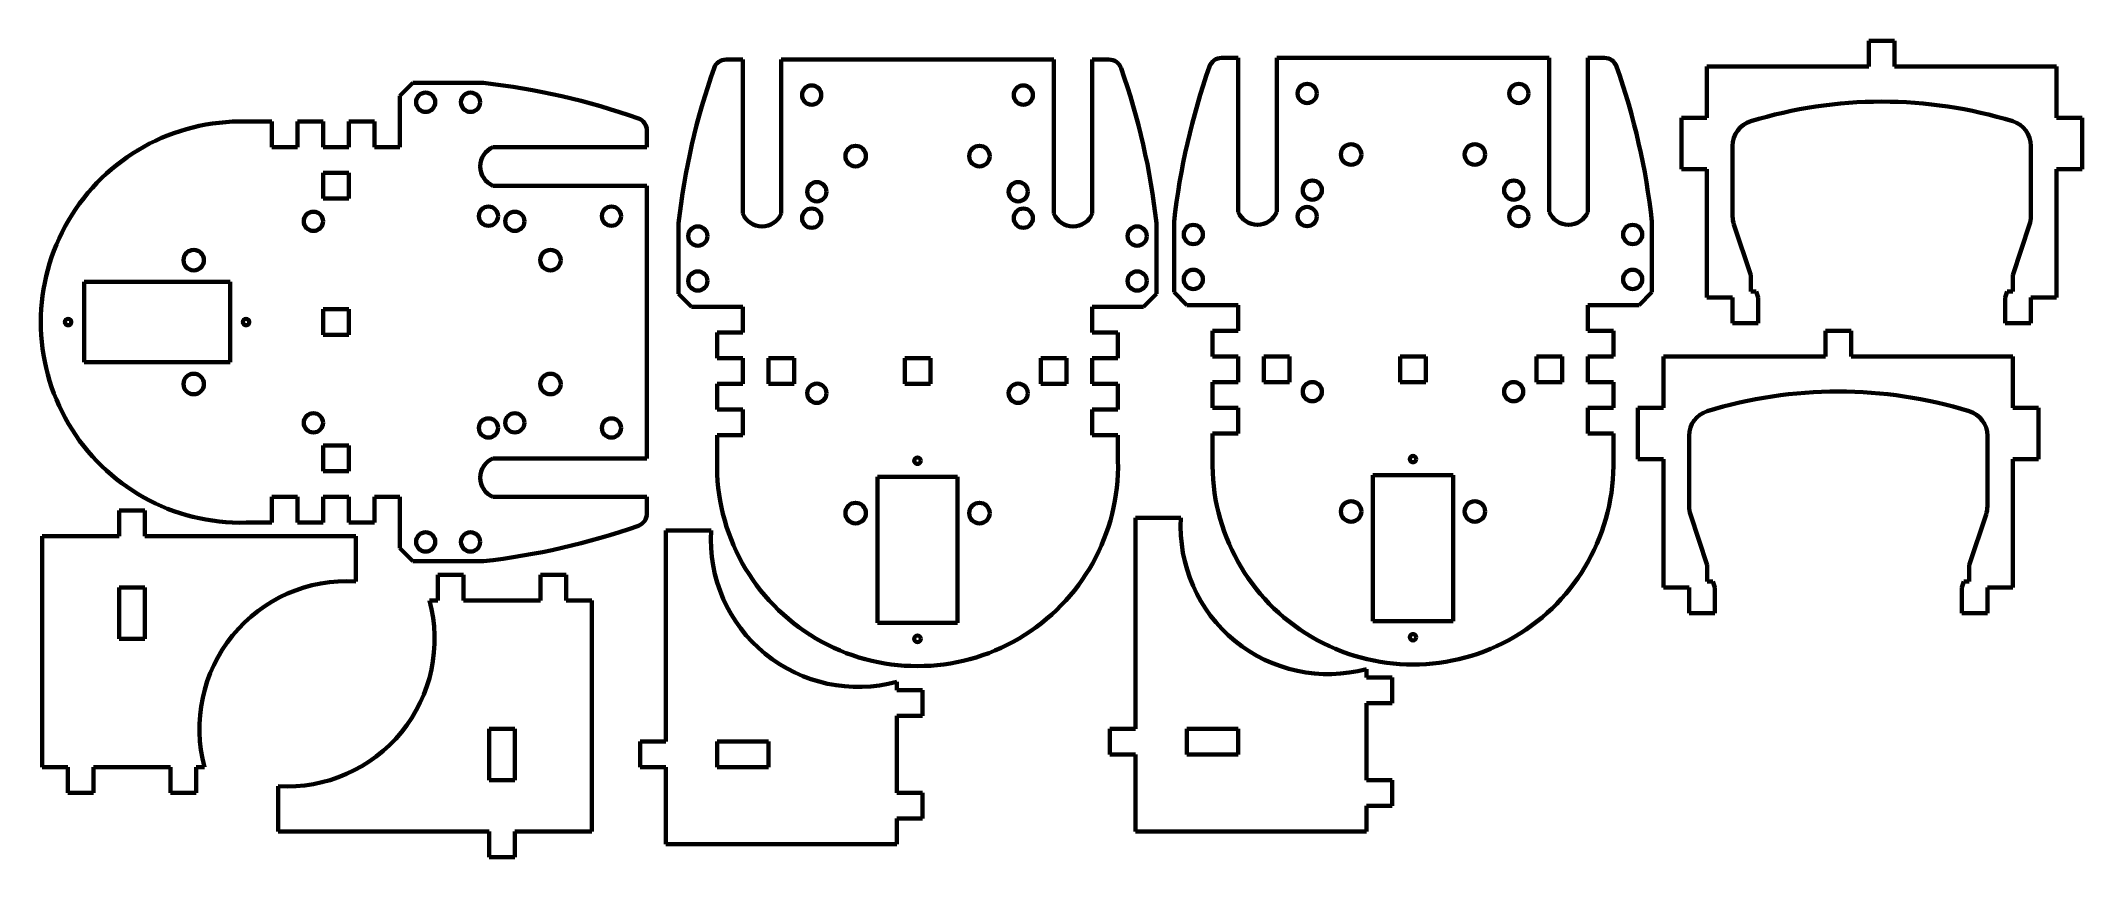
# Model space of a CAD drawing. Header units: millimetres. Extents: x -63 to 255, y -83 to 44.
import ezdxf

# ---------------------------------------------------------------- set-up
doc = ezdxf.new("R2010")
doc.units = ezdxf.units.MM
doc.linetypes.add('K5LT_BASIC', pattern=[0])

msp = doc.modelspace()

# ---------------------------------------------------------------- linework, layer by layer
at = {"color": 150, "linetype": 'K5LT_BASIC', "lineweight": 60, "true_color": 0x0080ff}
for p, q in [((225.78, 43.81), (221.78, 43.81)), ((221.78, 43.81), (221.78, 39.81)), ((225.78, 39.81), (225.78, 43.81)), ((46.19, 40.9), (43.6, 40.9)), ((46.19, 16.9), (46.19, 40.9)), ((94.69, 40.9), (52.19, 40.9)), ((52.19, 40.9), (52.19, 16.9)), ((94.69, 16.9), (94.69, 40.9)), ((103.29, 40.9), (100.69, 40.9)), ((100.69, 40.9), (100.69, 16.9)), ((123.44, 41.15), (120.85, 41.15)), ((123.44, 17.15), (123.44, 41.15)), ((171.94, 41.15), (129.44, 41.15)), ((129.44, 41.15), (129.44, 17.15)), ((171.94, 17.15), (171.94, 41.15)), ((180.54, 41.15), (177.94, 41.15)), ((177.94, 41.15), (177.94, 17.15)), ((221.78, 39.81), (196.53, 39.81)), ((196.53, 39.81), (196.53, 31.81)), ((251.03, 39.81), (225.78, 39.81)), ((251.03, 31.81), (251.03, 39.81)), ((-7.25, 35.25), (-5.25, 37.25)), ((-7.25, 27.25), (-7.25, 35.25)), ((-5.25, 37.25), (5.75, 37.25)), ((-27.25, 31.25), (-31.25, 31.25)), ((-27.25, 27.25), (-27.25, 31.25)), ((-19.25, 31.25), (-23.25, 31.25)), ((-23.25, 27.25), (-23.25, 31.25)), ((-19.25, 27.25), (-19.25, 31.25)), ((-11.25, 31.25), (-15.25, 31.25)), ((-15.25, 31.25), (-15.25, 27.25)), ((-11.25, 27.25), (-11.25, 31.25)), ((31.25, 27.25), (31.25, 29.84)), ((192.53, 31.81), (192.53, 23.81)), ((196.53, 31.81), (192.53, 31.81)), ((255.03, 31.81), (251.03, 31.81)), ((255.03, 23.81), (255.03, 31.81)), ((-23.25, 27.25), (-27.25, 27.25)), ((-15.25, 27.25), (-19.25, 27.25)), ((-7.25, 27.25), (-11.25, 27.25)), ((7.25, 27.25), (31.25, 27.25)), ((200.53, 16.46), (200.53, 27.46)), ((247.03, 27.46), (247.03, 16.46)), ((-15.25, 23.25), (-19.25, 23.25)), ((-19.25, 19.25), (-19.25, 23.25)), ((-15.25, 23.25), (-15.25, 19.25)), ((192.53, 23.81), (196.53, 23.81)), ((196.53, 23.81), (196.53, 3.81)), ((251.03, 3.81), (251.03, 23.81)), ((251.03, 23.81), (255.03, 23.81)), ((-15.25, 19.25), (-19.25, 19.25)), ((31.25, 21.25), (7.25, 21.25)), ((31.25, -21.25), (31.25, 21.25)), ((36.19, 4.4), (36.19, 15.4)), ((110.69, 15.4), (110.69, 4.4)), ((113.44, 4.65), (113.44, 15.65)), ((187.94, 15.65), (187.94, 4.65)), ((203.36, 7.32), (200.73, 15.2)), ((246.82, 15.2), (244.19, 7.32)), ((203.36, 4.76), (203.36, 7.32)), ((244.19, 7.32), (244.19, 4.76)), ((-56.5, 6.25), (-33.75, 6.25)), ((-56.5, -6.25), (-56.5, 6.25)), ((-33.75, 6.25), (-33.75, -6.25)), ((38.19, 2.4), (36.19, 4.4)), ((110.69, 4.4), (108.69, 2.4)), ((115.44, 2.65), (113.44, 4.65)), ((187.94, 4.65), (185.94, 2.65)), ((196.53, 3.81), (200.53, 3.81)), ((200.53, 3.81), (200.53, -0.19)), ((204.21, 4.76), (203.36, 4.76)), ((204.53, 3.81), (204.21, 4.76)), ((204.53, -0.19), (204.53, 3.81)), ((243.34, 4.76), (243.03, 3.81)), ((243.03, 3.81), (243.03, -0.19)), ((244.19, 4.76), (243.34, 4.76)), ((247.03, -0.19), (247.03, 3.81)), ((247.03, 3.81), (251.03, 3.81)), ((-19.25, -2), (-19.25, 2)), ((-19.25, 2), (-15.25, 2)), ((-15.25, 2), (-15.25, -2)), ((46.19, 2.4), (38.19, 2.4)), ((46.19, 2.4), (46.19, -1.6)), ((100.69, -1.6), (100.69, 2.4)), ((108.69, 2.4), (100.69, 2.4)), ((123.44, 2.65), (115.44, 2.65)), ((123.44, 2.65), (123.44, -1.35)), ((177.94, -1.35), (177.94, 2.65)), ((185.94, 2.65), (177.94, 2.65)), ((-15.25, -2), (-19.25, -2)), ((42.19, -1.6), (42.19, -5.6)), ((46.19, -1.6), (42.19, -1.6)), ((100.69, -1.6), (104.69, -1.6)), ((104.69, -5.6), (104.69, -1.6)), ((119.44, -1.35), (119.44, -5.35)), ((123.44, -1.35), (119.44, -1.35)), ((177.94, -1.35), (181.94, -1.35)), ((181.94, -5.35), (181.94, -1.35)), ((200.53, -0.19), (204.53, -0.19)), ((218.99, -1.35), (214.99, -1.35)), ((214.99, -1.35), (214.99, -5.35)), ((218.99, -5.35), (218.99, -1.35)), ((243.03, -0.19), (247.03, -0.19)), ((-33.75, -6.25), (-56.5, -6.25)), ((42.19, -5.6), (46.19, -5.6)), ((46.19, -5.6), (46.19, -9.6)), ((50.19, -5.6), (50.19, -9.6)), ((50.19, -5.6), (54.19, -5.6)), ((54.19, -5.6), (54.19, -9.6)), ((71.44, -5.6), (75.44, -5.6)), ((71.44, -9.6), (71.44, -5.6)), ((75.44, -5.6), (75.44, -9.6)), ((92.69, -9.6), (92.69, -5.6)), ((92.69, -5.6), (96.69, -5.6)), ((96.69, -5.6), (96.69, -9.6)), ((100.69, -5.6), (104.69, -5.6)), ((100.69, -9.6), (100.69, -5.6)), ((119.44, -5.35), (123.44, -5.35)), ((123.44, -5.35), (123.44, -9.35)), ((127.44, -5.35), (127.44, -9.35)), ((127.44, -5.35), (131.44, -5.35)), ((131.44, -5.35), (131.44, -9.35)), ((148.69, -5.35), (152.69, -5.35)), ((148.69, -9.35), (148.69, -5.35)), ((152.69, -5.35), (152.69, -9.35)), ((169.94, -9.35), (169.94, -5.35)), ((169.94, -5.35), (173.94, -5.35)), ((173.94, -5.35), (173.94, -9.35)), ((177.94, -5.35), (181.94, -5.35)), ((177.94, -9.35), (177.94, -5.35)), ((214.99, -5.35), (189.74, -5.35)), ((189.74, -5.35), (189.74, -13.35)), ((244.24, -5.35), (218.99, -5.35)), ((244.24, -13.35), (244.24, -5.35)), ((119.44, -9.35), (119.44, -13.35)), ((123.44, -9.35), (119.44, -9.35)), ((131.44, -9.35), (127.44, -9.35)), ((152.69, -9.35), (148.69, -9.35)), ((173.94, -9.35), (169.94, -9.35)), ((181.94, -9.35), (177.94, -9.35)), ((181.94, -13.35), (181.94, -9.35)), ((42.19, -9.6), (42.19, -13.6)), ((46.19, -9.6), (42.19, -9.6)), ((54.19, -9.6), (50.19, -9.6)), ((75.44, -9.6), (71.44, -9.6)), ((96.69, -9.6), (92.69, -9.6)), ((104.69, -9.6), (100.69, -9.6)), ((104.69, -13.6), (104.69, -9.6)), ((46.19, -13.6), (42.19, -13.6)), ((46.19, -13.6), (46.19, -17.6)), ((100.69, -17.6), (100.69, -13.6)), ((100.69, -13.6), (104.69, -13.6)), ((123.44, -13.35), (119.44, -13.35)), ((123.44, -13.35), (123.44, -17.35)), ((177.94, -17.35), (177.94, -13.35)), ((177.94, -13.35), (181.94, -13.35)), ((185.74, -13.35), (185.74, -21.35)), ((189.74, -13.35), (185.74, -13.35)), ((248.24, -13.35), (244.24, -13.35)), ((248.24, -21.35), (248.24, -13.35)), ((42.19, -17.6), (42.19, -21.6)), ((46.19, -17.6), (42.19, -17.6)), ((100.69, -17.6), (104.69, -17.6)), ((104.69, -21.6), (104.69, -17.6)), ((119.44, -17.35), (119.44, -21.35)), ((123.44, -17.35), (119.44, -17.35)), ((177.94, -17.35), (181.94, -17.35)), ((181.94, -21.35), (181.94, -17.35)), ((193.74, -28.7), (193.74, -17.7)), ((240.24, -17.7), (240.24, -28.7)), ((-19.25, -19.25), (-15.25, -19.25)), ((-19.25, -23.25), (-19.25, -19.25)), ((-15.25, -19.25), (-15.25, -23.25)), ((7.25, -21.25), (31.25, -21.25)), ((185.74, -21.35), (189.74, -21.35)), ((189.74, -21.35), (189.74, -41.35)), ((244.24, -41.35), (244.24, -21.35)), ((244.24, -21.35), (248.24, -21.35)), ((-15.25, -23.25), (-19.25, -23.25)), ((67.19, -46.85), (67.19, -24.1)), ((67.19, -24.1), (79.69, -24.1)), ((79.69, -24.1), (79.69, -46.85)), ((144.44, -46.6), (144.44, -23.85)), ((144.44, -23.85), (156.94, -23.85)), ((156.94, -23.85), (156.94, -46.6)), ((-27.25, -27.25), (-23.25, -27.25)), ((-27.25, -27.25), (-27.25, -31.25)), ((-23.25, -27.25), (-23.25, -31.25)), ((-19.25, -31.25), (-19.25, -27.25)), ((-19.25, -27.25), (-15.25, -27.25)), ((-15.25, -27.25), (-15.25, -31.25)), ((-11.25, -27.25), (-7.25, -27.25)), ((-11.25, -27.25), (-11.25, -31.25)), ((-7.25, -35.25), (-7.25, -27.25)), ((31.25, -27.25), (7.25, -27.25)), ((31.25, -29.84), (31.25, -27.25)), ((-47.02, -29.35), (-51.02, -29.35)), ((-51.02, -29.35), (-51.02, -33.35)), ((-47.02, -33.35), (-47.02, -29.35)), ((-31.25, -31.25), (-27.25, -31.25)), ((-23.25, -31.25), (-19.25, -31.25)), ((-15.25, -31.25), (-11.25, -31.25)), ((114.5, -30.48), (107.44, -30.48)), ((107.44, -30.48), (107.44, -63.35)), ((196.57, -37.85), (193.95, -29.97)), ((240.04, -29.97), (237.41, -37.85)), ((-51.02, -33.35), (-63.02, -33.35)), ((-63.02, -33.35), (-63.02, -69.35)), ((-14.15, -33.35), (-47.02, -33.35)), ((-14.15, -40.4), (-14.15, -33.35)), ((41.25, -32.48), (34.19, -32.48)), ((34.19, -32.48), (34.19, -65.35)), ((-5.25, -37.25), (-7.25, -35.25)), ((5.75, -37.25), (-5.25, -37.25)), ((196.57, -40.41), (196.57, -37.85)), ((237.41, -37.85), (237.41, -40.41)), ((-51.02, -49.35), (-51.02, -41.35)), ((-51.02, -41.35), (-47.02, -41.35)), ((-47.02, -41.35), (-47.02, -49.35)), ((-1.34, -39.36), (-1.34, -43.36)), ((2.65, -39.36), (-1.34, -39.36)), ((2.65, -43.36), (2.65, -39.36)), ((14.65, -39.36), (14.65, -43.36)), ((18.65, -39.36), (14.65, -39.36)), ((18.65, -43.36), (18.65, -39.36)), ((189.74, -41.35), (193.74, -41.35)), ((193.74, -41.35), (193.74, -45.35)), ((197.43, -40.41), (196.57, -40.41)), ((197.74, -41.35), (197.43, -40.41)), ((197.74, -45.35), (197.74, -41.35)), ((236.56, -40.41), (236.24, -41.35)), ((236.24, -41.35), (236.24, -45.35)), ((237.41, -40.41), (236.56, -40.41)), ((240.24, -45.35), (240.24, -41.35)), ((240.24, -41.35), (244.24, -41.35)), ((-1.34, -43.36), (-2.64, -43.36)), ((14.65, -43.36), (2.65, -43.36)), ((22.65, -43.36), (18.65, -43.36)), ((22.65, -79.36), (22.65, -43.36)), ((79.69, -46.85), (67.19, -46.85)), ((156.94, -46.6), (144.44, -46.6)), ((193.74, -45.35), (197.74, -45.35)), ((236.24, -45.35), (240.24, -45.35)), ((-47.02, -49.35), (-51.02, -49.35)), ((143.44, -55.35), (143.44, -54.06)), ((70.19, -57.35), (70.19, -56.06)), ((147.44, -55.35), (143.44, -55.35)), ((147.44, -59.35), (147.44, -55.35)), ((74.19, -57.35), (70.19, -57.35)), ((74.19, -61.35), (74.19, -57.35)), ((143.44, -59.35), (147.44, -59.35)), ((143.44, -71.35), (143.44, -59.35)), ((6.65, -71.36), (6.65, -63.36)), ((6.65, -63.36), (10.65, -63.36)), ((10.65, -63.36), (10.65, -71.36)), ((70.19, -61.35), (74.19, -61.35)), ((70.19, -73.35), (70.19, -61.35)), ((107.44, -63.35), (103.44, -63.35)), ((103.44, -63.35), (103.44, -67.35)), ((115.44, -63.35), (123.44, -63.35)), ((115.44, -67.35), (115.44, -63.35)), ((123.44, -63.35), (123.44, -67.35)), ((34.19, -65.35), (30.19, -65.35)), ((30.19, -65.35), (30.19, -69.35)), ((42.19, -65.35), (50.19, -65.35)), ((42.19, -69.35), (42.19, -65.35)), ((50.19, -65.35), (50.19, -69.35)), ((-63.02, -69.35), (-59.02, -69.35)), ((-59.02, -69.35), (-59.02, -73.35)), ((-55.02, -73.35), (-55.02, -69.35)), ((-55.02, -69.35), (-43.02, -69.35)), ((-43.02, -69.35), (-43.02, -73.35)), ((-39.02, -73.35), (-39.02, -69.35)), ((-39.02, -69.35), (-37.73, -69.35)), ((30.19, -69.35), (34.19, -69.35)), ((34.19, -69.35), (34.19, -81.35)), ((50.19, -69.35), (42.19, -69.35)), ((103.44, -67.35), (107.44, -67.35)), ((107.44, -67.35), (107.44, -79.35)), ((123.44, -67.35), (115.44, -67.35)), ((-26.22, -72.31), (-26.22, -79.36)), ((10.65, -71.36), (6.65, -71.36)), ((147.44, -71.35), (143.44, -71.35)), ((147.44, -75.35), (147.44, -71.35)), ((-59.02, -73.35), (-55.02, -73.35)), ((-43.02, -73.35), (-39.02, -73.35)), ((74.19, -73.35), (70.19, -73.35)), ((74.19, -77.35), (74.19, -73.35)), ((143.44, -75.35), (147.44, -75.35)), ((143.44, -79.35), (143.44, -75.35)), ((-26.22, -79.36), (6.65, -79.36)), ((6.65, -79.36), (6.65, -83.36)), ((10.65, -83.36), (10.65, -79.36)), ((10.65, -79.36), (22.65, -79.36)), ((70.19, -77.35), (74.19, -77.35)), ((70.19, -81.35), (70.19, -77.35)), ((107.44, -79.35), (143.44, -79.35)), ((34.19, -81.35), (70.19, -81.35)), ((6.65, -83.36), (10.65, -83.36))]:
    msp.add_line(p, q, dxfattribs=at)
for centre, radius in [((-3.25, 34.25), 1.5), ((3.75, 34.25), 1.5), ((56.94, 35.37), 1.5), ((89.94, 35.37), 1.5), ((134.19, 35.62), 1.5), ((167.19, 35.62), 1.5), ((63.79, 25.86), 1.6), ((83.09, 25.86), 1.6), ((141.04, 26.11), 1.6), ((160.34, 26.11), 1.6), ((57.74, 20.31), 1.5), ((89.14, 20.31), 1.5), ((134.99, 20.56), 1.5), ((166.39, 20.56), 1.5), ((-20.75, 15.7), 1.5), ((6.54, 16.5), 1.5), ((10.65, 15.7), 1.5), ((25.72, 16.5), 1.5), ((56.94, 16.19), 1.5), ((89.94, 16.19), 1.5), ((134.19, 16.44), 1.5), ((167.19, 16.44), 1.5), ((39.19, 13.4), 1.5), ((107.69, 13.4), 1.5), ((116.44, 13.65), 1.5), ((184.94, 13.65), 1.5), ((-39.41, 9.65), 1.6), ((16.21, 9.65), 1.6), ((39.19, 6.4), 1.5), ((107.69, 6.4), 1.5), ((116.44, 6.65), 1.5), ((184.94, 6.65), 1.5), ((-59, 0), 0.5), ((-31.25, 0), 0.5), ((-39.41, -9.65), 1.6), ((16.21, -9.65), 1.6), ((134.99, -10.84), 1.5), ((166.39, -10.84), 1.5), ((57.74, -11.09), 1.5), ((89.14, -11.09), 1.5), ((-20.75, -15.7), 1.5), ((6.54, -16.5), 1.5), ((10.65, -15.7), 1.5), ((25.72, -16.5), 1.5), ((73.44, -21.6), 0.5), ((150.69, -21.35), 0.5), ((63.79, -29.76), 1.6), ((83.09, -29.76), 1.6), ((141.04, -29.51), 1.6), ((160.34, -29.51), 1.6), ((-3.25, -34.25), 1.5), ((3.75, -34.25), 1.5), ((73.44, -49.35), 0.5), ((150.69, -49.1), 0.5)]:
    msp.add_circle(centre, radius, dxfattribs=at)
for centre, radius, start, end in [((144.53, 3.37), 109, 160.6039, 173.6612), ((43.6, 38.9), 2, 90, 160.6039), ((103.29, 38.9), 2, 19.3961, 90), ((2.36, 3.37), 109, 6.3388, 19.3961), ((221.78, 3.62), 109, 160.6039, 173.6612), ((120.85, 39.15), 2, 90, 160.6039), ((180.54, 39.15), 2, 19.3961, 90), ((79.61, 3.62), 109, 6.3388, 19.3961), ((-6.28, -71.08), 109, 70.6039, 83.6612), ((223.78, -35.22), 69.57, 72.9277, 107.0723), ((-31.99, 0), 31.26, 88.6413, 271.3587), ((29.25, 29.84), 2, 0, 70.6039), ((204.53, 27.46), 4, 107.0723, 180), ((243.03, 27.46), 4, 0, 72.9277), ((8.5, 24.25), 3.25, 112.6199, 247.3801), ((49.19, 18.15), 3.25, 202.6199, 337.3801), ((97.69, 18.15), 3.25, 202.6199, 337.3801), ((126.44, 18.4), 3.25, 202.6199, 337.3801), ((174.94, 18.4), 3.25, 202.6199, 337.3801), ((204.53, 16.46), 4, 180, 198.4349), ((243.03, 16.46), 4, 341.5651, 0), ((216.99, -80.38), 69.57, 72.9277, 107.0723), ((197.74, -17.7), 4, 107.0723, 180), ((236.24, -17.7), 4, 0, 72.9277), ((8.5, -24.25), 3.25, 112.6199, 247.3801), ((73.44, -22.34), 31.26, 178.6413, 1.3587), ((150.69, -22.09), 31.26, 178.6413, 1.3587), ((-6.28, 71.08), 109, 276.3388, 289.3961), ((29.25, -29.84), 2, 289.3961, 0), ((137.46, -31.85), 23, 176.5835, 285.0853), ((197.74, -28.7), 4, 180, 198.4349), ((236.24, -28.7), 4, 341.5651, 0), ((64.21, -33.85), 23, 176.5835, 285.0853), ((-15.52, -63.36), 23, 86.5835, 195.0853), ((-24.85, -49.35), 23, 266.5835, 15.0853)]:
    msp.add_arc(centre, radius, start, end, dxfattribs=at)

doc.saveas('drawing.dxf')
